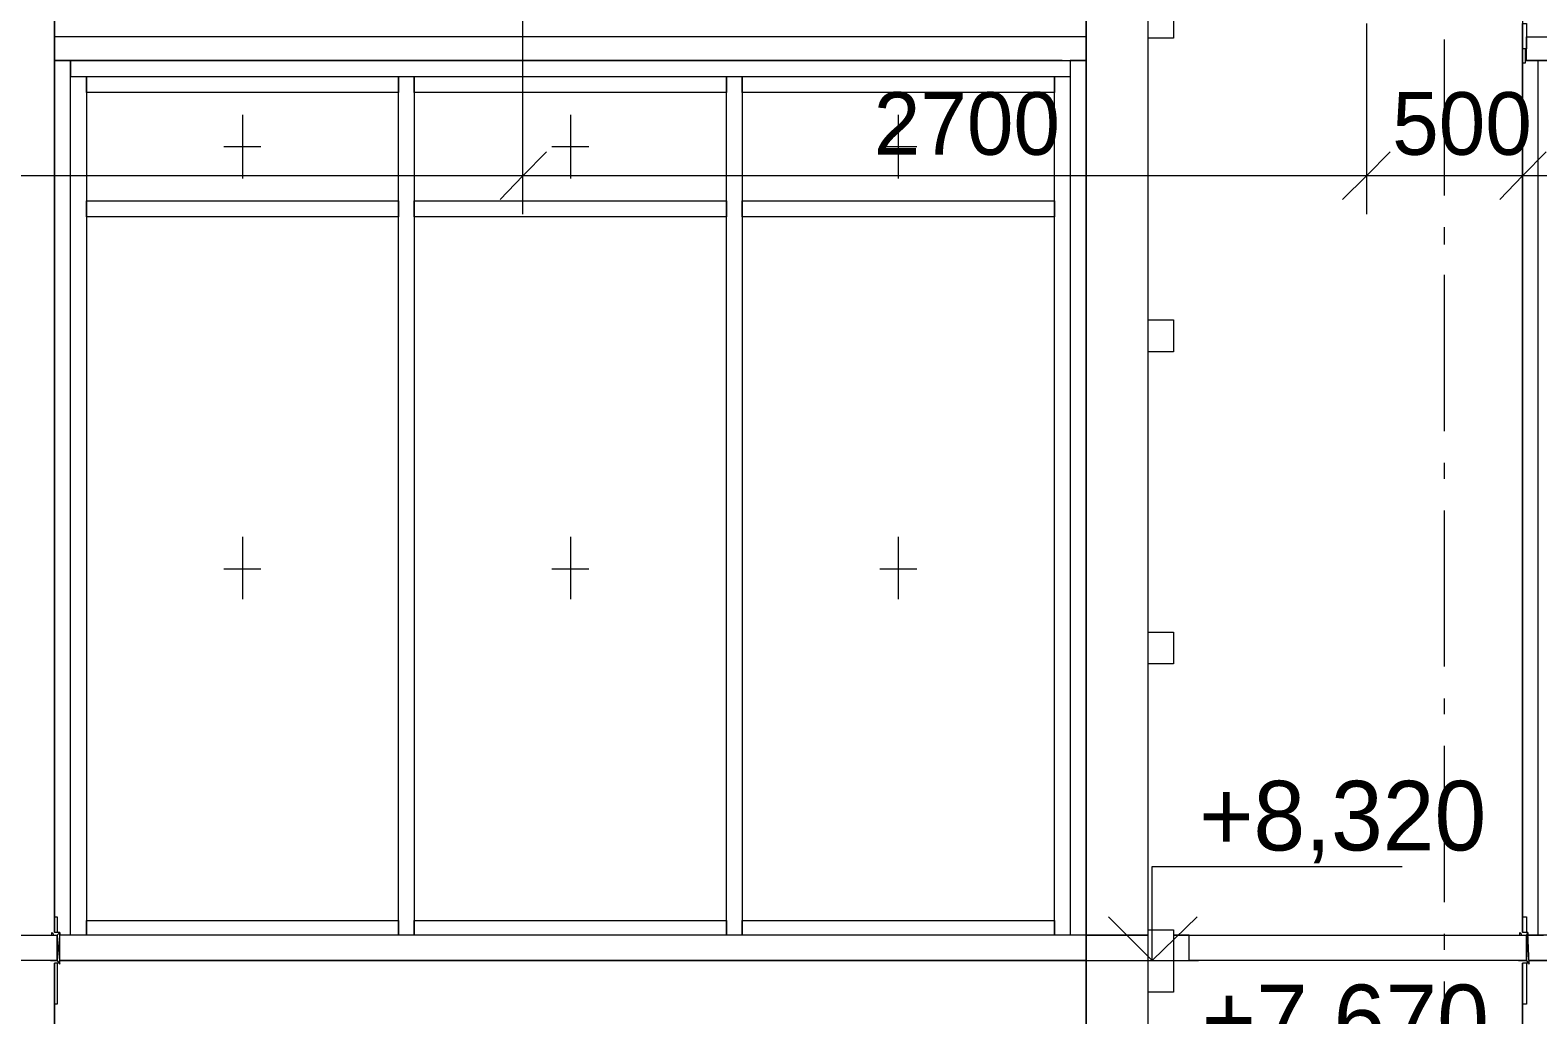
# Model space of a CAD drawing. Header units: millimetres. Extents: x -136833 to 49383, y -8033 to 344618.
# Drawn here: x -87675 to -82848, y 56802 to 59952 of the extents above; entities that cross this region are included whole.
import ezdxf

# ---------------------------------------------------------------- set-up
doc = ezdxf.new("R2010")
doc.units = ezdxf.units.MM
doc.layers.add('PDF _Геометрия', color=7, linetype='Continuous', true_color=0x1d1d1d)
doc.layers.add('PDF _Текст', color=7, linetype='Continuous')

msp = doc.modelspace()

# ---------------------------------------------------------------- linework, layer by layer
at = {"layer": 'PDF _Геометрия', "color": 7, "lineweight": 9}
for points in [[(-87596.3, 57115.7), (-87596.3, 57064.9), (-87596.3, 60933.9), (-88315.9, 60933.9), (-88315.9, 60853.5), (-88476.8, 60853.5), (-88476.8, 60933.9), (-88574.1, 60933.9), (-88574.1, 60929.7), (-88671.5, 60929.7), (-88675.7, 60929.7), (-88773.1, 60900.1), (-88777.3, 60900.1), (-89014.4, 60900.1), (-89018.6, 60900.1), (-89116, 60929.7), (-89120.2, 60929.7), (-89217.6, 60929.7), (-89217.6, 60933.9), (-89120.2, 60933.9)], [(-87545.5, 57056.4), (-87545.5, 59380.4), (-87545.5, 59778.3), (-87545.5, 59854.5), (-87596.3, 59854.5), (-87596.3, 59778.3), (-87596.3, 59380.4), (-87596.3, 57115.7), (-87596.3, 60929.7), (-87596.3, 60523.3), (-86097.8, 60523.3)], [(-77775.6, 59486.2), (-79396.8, 59486.2), (-82897.6, 59486.2), (-83397.1, 59486.2), (-86097.8, 59486.2), (-86097.8, 60933.9), (-87245, 60933.9)], [(-82846.8, 57056.4), (-82846.8, 59380.4), (-82846.8, 59778.3), (-82846.8, 59854.5), (-82889.1, 59854.5), (-78097.3, 59854.5), (-78097.3, 60523.3), (-82897.6, 60523.3), (-78097.3, 60523.3), (-78097.3, 60933.9)], [(-84095.6, 52857.2), (-84095.6, 60900.1)], [(-85746.5, 60523.3), (-84294.5, 60523.3), (-87596.3, 60523.3), (-87596.3, 59854.5), (-84294.5, 59854.5), (-84294.5, 57056.4), (-87579.4, 57056.4)], [(-82897.6, 60523.3), (-82897.6, 59486.2), (-82897.6, 59363.5)], [(-83397.1, 59973), (-83397.1, 59486.2), (-83397.1, 59363.5)], [(-82897.6, 57115.7), (-82897.6, 57064.9), (-82897.6, 59973), (-82884.9, 59973), (-82884.9, 59892.6), (-82897.6, 59892.6), (-82897.6, 59968.8), (-82897.6, 57115.7), (-82897.6, 59380.4), (-82897.6, 59778.3), (-82897.6, 59846), (-82897.6, 59968.8)], [(-84294.5, 59930.7), (-87596.3, 59930.7)], [(-83147.3, 59422.7), (-83147.3, 59922.2)], [(-87596.3, 59854.5), (-84294.5, 59854.5)], [(-84370.7, 59854.5), (-85420.5, 59854.5), (-86470.3, 59854.5), (-87520.1, 59854.5), (-87545.5, 59854.5), (-87545.5, 59803.7), (-87520.1, 59803.7), (-86470.3, 59803.7), (-85420.5, 59803.7), (-84370.7, 59803.7)], [(-84294.5, 57056.4), (-84294.5, 59380.4), (-84294.5, 59778.3), (-84294.5, 59854.5), (-84345.3, 59854.5), (-84345.3, 59778.3), (-84345.3, 59380.4), (-84345.3, 57056.4), (-84396.1, 57056.4), (-84396.1, 59380.4), (-84396.1, 59803.7), (-84396.1, 59752.9), (-85395.1, 59752.9), (-85395.1, 59803.7), (-84396.1, 59803.7), (-84345.3, 59803.7), (-84345.3, 59380.4), (-84345.3, 57056.4)], [(-82889.1, 59892.6), (-82889.1, 59846), (-82897.6, 59846)], [(-84358, 59803.7), (-84345.3, 59803.7)], [(-86995.2, 59680.9), (-86995.2, 59477.8)], [(-85945.4, 59680.9), (-85945.4, 59477.8)], [(-84895.6, 59680.9), (-84895.6, 59477.8)], [(-87054.5, 59579.3), (-86935.9, 59579.3)], [(-86004.7, 59579.3), (-85886.1, 59579.3)], [(-84954.9, 59579.3), (-84836.3, 59579.3)], [(-86097.8, 59363.5), (-86097.8, 59486.2), (-89594.3, 59486.2), (-91317.2, 59486.2)], [(-83147.3, 59266.1), (-83147.3, 59321.1)], [(-83147.3, 58669.2), (-83147.3, 59168.7)], [(-83147.3, 58516.8), (-83147.3, 58567.6)], [(-83147.3, 57915.8), (-83147.3, 58415.3)], [(-86995.2, 58330.6), (-86995.2, 58131.6)], [(-85945.4, 58330.6), (-85945.4, 58131.6)], [(-84895.6, 58330.6), (-84895.6, 58131.6)], [(-87054.5, 58229), (-86935.9, 58229)], [(-86004.7, 58229), (-85886.1, 58229)], [(-84954.9, 58229), (-84836.3, 58229)], [(-83147.3, 57763.4), (-83147.3, 57814.2)], [(-83147.3, 57162.3), (-83147.3, 57661.8)], [(-84696.7, 56976), (-84379.2, 56976), (-84082.9, 56976), (-84082.9, 57276.6), (-83282.8, 57276.6)], [(-87587.8, 56976), (-87579.4, 56963.3), (-87579.4, 57064.9), (-87587.8, 56976), (-87587.8, 57056.4), (-87579.4, 57064.9), (-87596.3, 57064.9), (-87596.3, 57115.7), (-87587.8, 57115.7), (-87587.8, 57064.9)], [(-82884.9, 56976), (-82876.4, 56963.3), (-82880.7, 57064.9), (-82884.9, 56976), (-82884.9, 57056.4), (-82880.7, 57064.9), (-82897.6, 57064.9), (-82897.6, 57115.7), (-82884.9, 57115.7), (-82884.9, 57064.9)], [(-87604.8, 57056.4), (-87604.8, 57064.9), (-87600.5, 57060.7), (-87600.5, 57056.4), (-87587.8, 57056.4), (-87587.8, 56976), (-88663, 56976), (-88663, 57056.4), (-88713.8, 57056.4), (-88663, 57056.4), (-87587.8, 57056.4)], [(-82906.1, 57056.4), (-82906.1, 57064.9), (-82901.8, 57060.7), (-82901.8, 57056.4), (-82884.9, 57056.4), (-82884.9, 56976), (-83964.3, 56976), (-83964.3, 57056.4), (-84015.1, 57056.4), (-83964.3, 57056.4), (-82884.9, 57056.4)], [(-83147.3, 57009.9), (-83147.3, 57060.7)], [(-82910.3, 56976), (-82884.9, 56976), (-82880.7, 56967.5), (-82897.6, 56967.5), (-82897.6, 52857.2), (-82897.6, 56836.3), (-82897.6, 56324.1), (-78097.3, 56324.1), (-78097.3, 56976), (-82876.4, 56976), (-78097.3, 56976), (-78097.3, 57056.4), (-82880.7, 57056.4), (-82829.9, 57056.4)], [(-87609, 56976), (-87587.8, 56976), (-87579.4, 56967.5), (-87596.3, 56967.5), (-87596.3, 52857.2), (-84294.5, 52857.2), (-84294.5, 55655.3), (-87596.3, 55655.3), (-87596.3, 56324.1), (-84294.5, 56324.1), (-87596.3, 56324.1), (-87596.3, 56836.3), (-87596.3, 56967.5), (-87596.3, 56836.3), (-87596.3, 52857.2), (-87545.5, 52857.2), (-87545.5, 55181.2), (-87545.5, 55579.1), (-87545.5, 55655.3), (-87596.3, 55655.3), (-87596.3, 55579.1), (-87596.3, 55181.2), (-87596.3, 52857.2)], [(-87587.8, 56967.5), (-87587.8, 56836.3), (-87596.3, 56836.3)], [(-84235.2, 56976), (-83934.7, 56976)], [(-82884.9, 56967.5), (-82884.9, 56836.3), (-82897.6, 56836.3), (-82897.6, 56967.5), (-82897.6, 56836.3)], [(-83147.3, 56408.8), (-83147.3, 56908.3)]]:
    msp.add_lwpolyline(points, dxfattribs=at)
for points in [[(-84345.3, 55181.2), (-84345.3, 55604.5), (-84396.1, 55604.5), (-84396.1, 55181.2), (-84396.1, 52857.2), (-84345.3, 52857.2), (-84345.3, 55181.2), (-84345.3, 55579.1), (-84345.3, 55655.3), (-84294.5, 55655.3), (-84294.5, 55579.1), (-84294.5, 55181.2), (-84294.5, 52857.2), (-84294.5, 57056.4), (-84286, 57056.4), (-84108.3, 57056.4), (-84095.6, 57056.4), (-84108.3, 57056.4), (-84286, 57056.4), (-84294.5, 57056.4), (-84294.5, 60900.1), (-84294.5, 52857.2), (-84345.3, 52857.2)], [(-84015.1, 60023.8), (-84015.1, 59926.5), (-84095.6, 59926.5), (-84095.6, 60023.8)], [(-82884.9, 59930.7), (-78105.8, 59930.7), (-78105.8, 59854.5), (-82884.9, 59854.5)], [(-87545.5, 59380.4), (-87545.5, 59803.7), (-87494.7, 59803.7), (-87494.7, 59380.4), (-87494.7, 57056.4), (-87545.5, 57056.4)], [(-86495.7, 59752.9), (-87494.7, 59752.9), (-87494.7, 59803.7), (-86495.7, 59803.7)], [(-86495.7, 59380.4), (-86495.7, 59803.7), (-86444.9, 59803.7), (-86444.9, 59380.4), (-86444.9, 57056.4), (-86495.7, 57056.4)], [(-85445.9, 59752.9), (-86444.9, 59752.9), (-86444.9, 59803.7), (-85445.9, 59803.7)], [(-85445.9, 59380.4), (-85445.9, 59803.7), (-85395.1, 59803.7), (-85395.1, 59380.4), (-85395.1, 57056.4), (-85445.9, 57056.4)], [(-86495.7, 59355), (-87494.7, 59355), (-87494.7, 59405.8), (-86495.7, 59405.8)], [(-85445.9, 59355), (-86444.9, 59355), (-86444.9, 59405.8), (-85445.9, 59405.8)], [(-84396.1, 59355), (-85395.1, 59355), (-85395.1, 59405.8), (-84396.1, 59405.8)], [(-84015.1, 59024.8), (-84015.1, 58923.2), (-84095.6, 58923.2), (-84095.6, 59024.8)], [(-84015.1, 58025.8), (-84015.1, 57924.2), (-84095.6, 57924.2), (-84095.6, 58025.8)], [(-87494.7, 57103), (-86495.7, 57103), (-86495.7, 57056.4), (-87494.7, 57056.4)], [(-86444.9, 57103), (-85445.9, 57103), (-85445.9, 57056.4), (-86444.9, 57056.4)], [(-85395.1, 57103), (-84396.1, 57103), (-84396.1, 57056.4), (-85395.1, 57056.4)], [(-84095.6, 56874.4), (-84095.6, 57073.4), (-84015.1, 57073.4), (-84015.1, 56874.4)], [(-84294.5, 56976), (-87579.4, 56976)]]:
    msp.add_lwpolyline(points, close=True, dxfattribs=at)
at = {"layer": 'PDF _Геометрия', "color": 7, "lineweight": 18}
for points in [[(-86169.8, 59410), (-86097.8, 59486.2), (-86021.6, 59562.4)], [(-83473.3, 59410), (-83397.1, 59486.2), (-83320.9, 59562.4)], [(-82969.6, 59410), (-82897.6, 59486.2), (-82821.4, 59562.4)], [(-84222.5, 57115.7), (-84082.9, 56976), (-83938.9, 57115.7)]]:
    msp.add_lwpolyline(points, dxfattribs=at)

# ---------------------------------------------------------------- texts
at = {"layer": 'PDF _Текст', "attachment_point": 4, "style": ''}
for s, insert, char_height in [('2700', (-84974.1, 59651.9), 200.42), ('500', (-83314.7, 59651.9), 200.42), ('+8,320', (-83932.7, 57418.3), 222.7), ('+7,670', (-83924.2, 56766.4), 222.7)]:
    msp.add_mtext(s, dxfattribs=dict(at, insert=insert, char_height=char_height))

doc.saveas('drawing.dxf')
